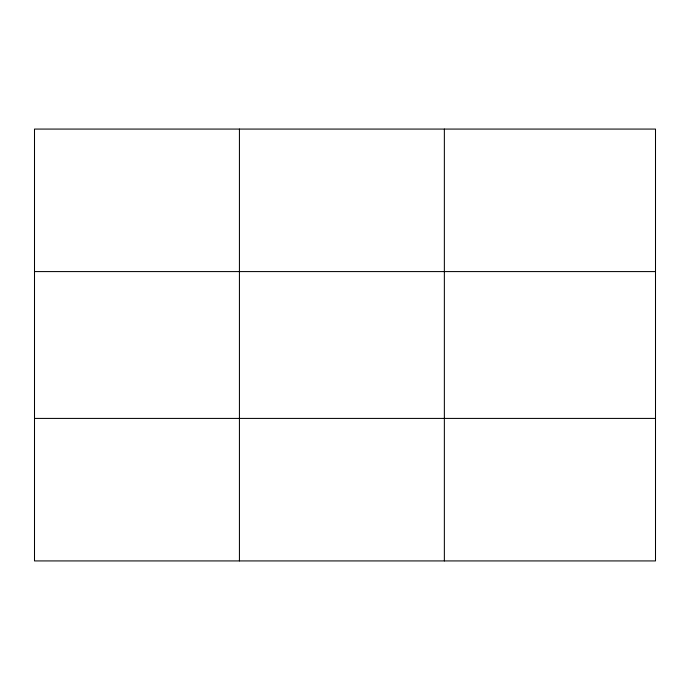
<?xml version="1.0" encoding="UTF-8"?>
<svg xmlns="http://www.w3.org/2000/svg" width="690" height="690" viewBox="0 0 690 690"><rect width="100%" height="100%" fill="white"/><g stroke="black" fill="none" stroke-linecap="round" stroke-linejoin="round"><path stroke-width="1.03" d="M239.43 560.927L239.43 129.073M444.36 560.927L444.36 129.073M34.5 271.584L655.5 271.584M34.5 418.416L655.5 418.416M655.5 489.667L655.5 560.927L34.5 560.927L34.5 129.073L655.5 129.073L655.5 489.667"/></g></svg>
